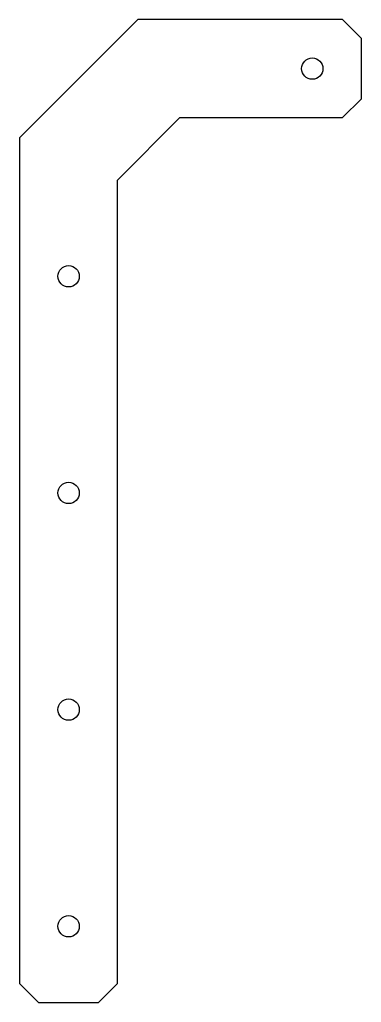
# Model space of a CAD drawing. Header units: millimetres. Extents: x 1 to 25, y 1 to 70.1.
import ezdxf

# ---------------------------------------------------------------- set-up
doc = ezdxf.new("R2010")
doc.units = ezdxf.units.MM

msp = doc.modelspace()

# ---------------------------------------------------------------- linework, layer by layer
msp.add_lwpolyline([(1, 61.816), (1, 2.324), (2.324, 1), (6.553, 1), (7.877, 2.324), (7.877, 58.831), (12.274, 63.228), (23.704, 63.228), (25.028, 64.553), (25.028, 68.794), (23.704, 70.118), (9.303, 70.118)], close=True)
for centre in [(21.578, 66.673), (4.439, 52.07), (4.439, 36.83), (4.439, 21.59), (4.439, 6.35)]:
    msp.add_circle(centre, 0.75)

doc.saveas('drawing.dxf')
